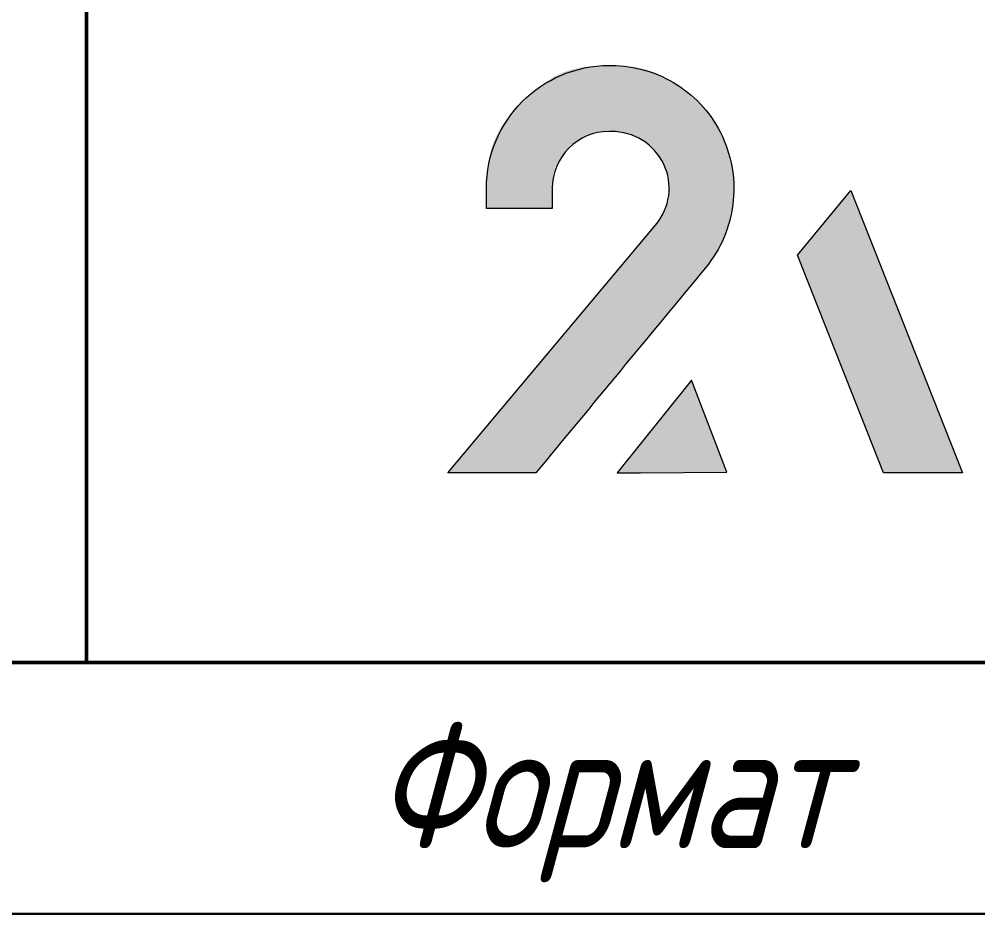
# Model space of a CAD drawing. Header units: millimetres. Extents: x 5341 to 134645, y 2795 to 129189.
# Drawn here: x 129010 to 130919, y 49016 to 50797 of the extents above; entities that cross this region are included whole.
import ezdxf

# ---------------------------------------------------------------- set-up
doc = ezdxf.new("R2010")
doc.units = ezdxf.units.MM
doc.layers.add('peregorodki', color=7, linetype='Continuous', lineweight=20)
doc.layers.add('АР_Рамка', color=7, linetype='Continuous', lineweight=30)
doc.styles.add('style2', font='CS_Gost2304.shx', dxfattribs={"oblique": 15})

# ---------------------------------------------------------------- blocks, each defined once
blk = doc.blocks.new('ЛОГО 2А')
h = blk.add_hatch(color=242)
h.dxf.hatch_style = 1
edge = h.paths.add_edge_path()
edge.add_spline(control_points=[(16951.153, 23259.784), (16950.783, 23260.721), (16950.412, 23261.658), (16950.412, 23261.658)], knot_values=[0, 0, 0, 0, 0.1, 0.1, 0.1, 0.1], degree=3, periodic=0)
edge.add_spline(control_points=[(16950.412, 23261.658), (16950.412, 23261.658), (16949.702, 23260.801), (16949.702, 23260.801)], knot_values=[0.600004, 0.600004, 0.600004, 0.600004, 1, 1, 1, 1], degree=3, periodic=0)
edge.add_spline(control_points=[(16949.702, 23260.801), (16949.702, 23260.801), (16950.846, 23257.91), (16950.846, 23257.91)], knot_values=[0.400002, 0.400002, 0.400002, 0.400002, 0.6, 0.6, 0.6, 0.6], degree=3, periodic=0)
edge.add_spline(control_points=[(16950.846, 23257.91), (16950.846, 23257.91), (16951.895, 23257.91), (16951.895, 23257.91)], knot_values=[0.200002, 0.200002, 0.200002, 0.200002, 0.4, 0.4, 0.4, 0.4], degree=3, periodic=0)
edge.add_spline(control_points=[(16951.895, 23257.91), (16951.895, 23257.91), (16951.524, 23258.847), (16951.153, 23259.784)], knot_values=[0.1, 0.1, 0.1, 0.1, 0.2, 0.2, 0.2, 0.2], degree=3, periodic=0)
edge = h.paths.add_edge_path(flags=17)
edge.add_spline(control_points=[(16948.766, 23257.923), (16948.766, 23257.923), (16948.297, 23259.14), (16948.297, 23259.14)], knot_values=[0.600004, 0.600004, 0.600004, 0.600004, 1, 1, 1, 1], degree=3, periodic=0)
edge.add_spline(control_points=[(16948.297, 23259.14), (16948.297, 23259.14), (16948.05, 23258.833), (16947.804, 23258.525)], knot_values=[0, 0, 0, 0, 0.1, 0.1, 0.1, 0.1], degree=3, periodic=0)
edge.add_spline(control_points=[(16947.804, 23258.525), (16947.557, 23258.217), (16947.31, 23257.91), (16947.31, 23257.91)], knot_values=[0.1, 0.1, 0.1, 0.1, 0.2, 0.2, 0.2, 0.2], degree=3, periodic=0)
edge.add_spline(control_points=[(16947.31, 23257.91), (16947.31, 23257.91), (16947.31, 23257.91), (16947.622, 23257.91), (16947.622, 23257.91)], knot_values=[0.2, 0.2, 0.2, 0.2, 0.3, 0.4, 0.4, 0.4, 0.4], degree=3, periodic=0)
edge.add_spline(control_points=[(16947.622, 23257.91), (16947.622, 23257.91), (16948.766, 23257.923), (16948.766, 23257.923)], knot_values=[0.400002, 0.400002, 0.400002, 0.400002, 0.6, 0.6, 0.6, 0.6], degree=3, periodic=0)
edge = h.paths.add_edge_path()
edge.add_spline(control_points=[(16946.229, 23257.91), (16946.986, 23258.819), (16947.717, 23259.713), (16948.484, 23260.634), (16948.484, 23260.634)], knot_values=[0.863636, 0.863636, 0.863636, 0.863636, 0.886364, 0.909091, 0.909091, 0.909091, 0.909091], degree=3, periodic=0)
edge.add_spline(control_points=[(16948.484, 23260.634), (16948.685, 23260.878), (16948.807, 23261.17), (16948.845, 23261.472), (16948.845, 23261.472)], knot_values=[0.818182, 0.818182, 0.818182, 0.818182, 0.840909, 0.863636, 0.863636, 0.863636, 0.863636], degree=3, periodic=0)
edge.add_spline(control_points=[(16948.845, 23261.472), (16948.884, 23261.774), (16948.839, 23262.087), (16948.707, 23262.373), (16948.707, 23262.373)], knot_values=[0.772727, 0.772727, 0.772727, 0.772727, 0.795455, 0.818182, 0.818182, 0.818182, 0.818182], degree=3, periodic=0)
edge.add_spline(control_points=[(16948.707, 23262.373), (16948.574, 23262.66), (16948.364, 23262.896), (16948.107, 23263.06), (16948.107, 23263.06)], knot_values=[0.727273, 0.727273, 0.727273, 0.727273, 0.75, 0.772727, 0.772727, 0.772727, 0.772727], degree=3, periodic=0)
edge.add_spline(control_points=[(16948.107, 23263.06), (16947.85, 23263.224), (16947.548, 23263.317), (16947.233, 23263.317), (16947.233, 23263.317)], knot_values=[0.681818, 0.681818, 0.681818, 0.681818, 0.704545, 0.727273, 0.727273, 0.727273, 0.727273], degree=3, periodic=0)
edge.add_spline(control_points=[(16947.233, 23263.317), (16947.233, 23263.317), (16947.204, 23263.317), (16947.204, 23263.317), (16947.204, 23263.317)], knot_values=[0.636364, 0.636364, 0.636364, 0.636364, 0.659091, 0.681818, 0.681818, 0.681818, 0.681818], degree=3, periodic=0)
edge.add_spline(control_points=[(16947.204, 23263.317), (16946.755, 23263.317), (16946.348, 23263.134), (16946.052, 23262.838), (16946.052, 23262.838)], knot_values=[0.590909, 0.590909, 0.590909, 0.590909, 0.613636, 0.636364, 0.636364, 0.636364, 0.636364], degree=3, periodic=0)
edge.add_spline(control_points=[(16946.052, 23262.838), (16945.758, 23262.544), (16945.576, 23262.137), (16945.576, 23261.687), (16945.576, 23261.687)], knot_values=[0.545455, 0.545455, 0.545455, 0.545455, 0.568182, 0.590909, 0.590909, 0.590909, 0.590909], degree=3, periodic=0)
edge.add_spline(control_points=[(16945.576, 23261.687), (16945.576, 23261.687), (16945.576, 23261.418), (16945.576, 23261.418), (16945.576, 23261.418)], knot_values=[0.5, 0.5, 0.5, 0.5, 0.522727, 0.545455, 0.545455, 0.545455, 0.545455], degree=3, periodic=0)
edge.add_spline(control_points=[(16945.576, 23261.418), (16945.576, 23261.418), (16946.45, 23261.418), (16946.45, 23261.418), (16946.45, 23261.418)], knot_values=[0.454545, 0.454545, 0.454545, 0.454545, 0.477273, 0.5, 0.5, 0.5, 0.5], degree=3, periodic=0)
edge.add_spline(control_points=[(16946.45, 23261.418), (16946.45, 23261.418), (16946.45, 23261.687), (16946.45, 23261.687), (16946.45, 23261.687)], knot_values=[0.409091, 0.409091, 0.409091, 0.409091, 0.431818, 0.454545, 0.454545, 0.454545, 0.454545], degree=3, periodic=0)
edge.add_spline(control_points=[(16946.45, 23261.687), (16946.45, 23261.896), (16946.534, 23262.086), (16946.671, 23262.222), (16946.671, 23262.222)], knot_values=[0.363636, 0.363636, 0.363636, 0.363636, 0.386364, 0.409091, 0.409091, 0.409091, 0.409091], degree=3, periodic=0)
edge.add_spline(control_points=[(16946.671, 23262.222), (16946.807, 23262.358), (16946.995, 23262.442), (16947.204, 23262.442), (16947.204, 23262.442)], knot_values=[0.318182, 0.318182, 0.318182, 0.318182, 0.340909, 0.363636, 0.363636, 0.363636, 0.363636], degree=3, periodic=0)
edge.add_spline(control_points=[(16947.233, 23262.442), (16947.382, 23262.442), (16947.524, 23262.4), (16947.644, 23262.325), (16947.644, 23262.325)], knot_values=[0.227273, 0.227273, 0.227273, 0.227273, 0.25, 0.272727, 0.272727, 0.272727, 0.272727], degree=3, periodic=0)
edge.add_spline(control_points=[(16947.644, 23262.325), (16947.644, 23262.325), (16947.645, 23262.325), (16947.645, 23262.325), (16947.645, 23262.325)], knot_values=[0.181818, 0.181818, 0.181818, 0.181818, 0.204545, 0.227273, 0.227273, 0.227273, 0.227273], degree=3, periodic=0)
edge.add_spline(control_points=[(16947.645, 23262.325), (16947.765, 23262.249), (16947.865, 23262.141), (16947.928, 23262.008), (16947.928, 23262.008)], knot_values=[0.136364, 0.136364, 0.136364, 0.136364, 0.159091, 0.181818, 0.181818, 0.181818, 0.181818], degree=3, periodic=0)
edge.add_spline(control_points=[(16947.928, 23262.008), (16947.991, 23261.877), (16948.012, 23261.732), (16947.994, 23261.592), (16947.994, 23261.592)], knot_values=[0.090909, 0.090909, 0.090909, 0.090909, 0.113636, 0.136364, 0.136364, 0.136364, 0.136364], degree=3, periodic=0)
edge.add_spline(control_points=[(16947.994, 23261.592), (16947.975, 23261.451), (16947.917, 23261.314), (16947.821, 23261.2), (16947.821, 23261.2)], knot_values=[0.045455, 0.045455, 0.045455, 0.045455, 0.068182, 0.090909, 0.090909, 0.090909, 0.090909], degree=3, periodic=0)
edge.add_spline(control_points=[(16947.821, 23261.2), (16947.821, 23261.2), (16947.132, 23260.377), (16946.443, 23259.555)], knot_values=[0.022727, 0.022727, 0.022727, 0.022727, 0.045455, 0.045455, 0.045455, 0.045455], degree=3, periodic=0)
edge.add_spline(control_points=[(16946.443, 23259.555), (16945.754, 23258.732), (16945.064, 23257.91), (16945.064, 23257.91)], knot_values=[0, 0, 0, 0, 0.022727, 0.022727, 0.022727, 0.022727], degree=3, periodic=0)
edge.add_spline(control_points=[(16945.064, 23257.91), (16945.064, 23257.91), (16946.229, 23257.91), (16946.229, 23257.91), (16946.229, 23257.91)], knot_values=[0.909091, 0.909091, 0.909091, 0.909091, 0.954545, 1, 1, 1, 1], degree=3, periodic=0)
at = {"layer": 'peregorodki', "color": 242}
for points, knots in [([(16946.052, 23262.838), (16946.052, 23262.838), (16946.348, 23263.134), (16946.755, 23263.317), (16947.204, 23263.317)], [0.59090909, 0.59090909, 0.59090909, 0.59090909, 0.5909091, 0.63636364, 0.63636364, 0.63636364, 0.63636364]), ([(16947.204, 23263.317), (16947.204, 23263.317), (16947.204, 23263.317), (16947.233, 23263.317), (16947.233, 23263.317)], [0.63636364, 0.63636364, 0.63636364, 0.63636364, 0.63636365, 0.68181818, 0.68181818, 0.68181818, 0.68181818]), ([(16947.233, 23263.317), (16947.233, 23263.317), (16947.548, 23263.317), (16947.85, 23263.224), (16948.107, 23263.06)], [0.68181818, 0.68181818, 0.68181818, 0.68181818, 0.68181819, 0.72727273, 0.72727273, 0.72727273, 0.72727273]), ([(16948.107, 23263.06), (16948.107, 23263.06), (16948.364, 23262.896), (16948.574, 23262.66), (16948.707, 23262.373)], [0.72727273, 0.72727273, 0.72727273, 0.72727273, 0.72727274, 0.77272727, 0.77272727, 0.77272727, 0.77272727]), ([(16945.576, 23261.687), (16945.576, 23261.687), (16945.576, 23262.137), (16945.758, 23262.544), (16946.052, 23262.838)], [0.54545455, 0.54545455, 0.54545455, 0.54545455, 0.54545456, 0.59090909, 0.59090909, 0.59090909, 0.59090909]), ([(16947.204, 23262.442), (16947.204, 23262.442), (16946.995, 23262.442), (16946.807, 23262.358), (16946.671, 23262.222)], [0.31818182, 0.31818182, 0.31818182, 0.31818182, 0.31818183, 0.36363636, 0.36363636, 0.36363636, 0.36363636]), ([(16947.233, 23262.442), (16947.233, 23262.442), (16947.233, 23262.442), (16947.204, 23262.442), (16947.204, 23262.442)], [0.27272727, 0.27272727, 0.27272727, 0.27272727, 0.27272728, 0.31818182, 0.31818182, 0.31818182, 0.31818182]), ([(16947.644, 23262.325), (16947.644, 23262.325), (16947.524, 23262.4), (16947.382, 23262.442), (16947.233, 23262.442)], [0.22727273, 0.22727273, 0.22727273, 0.22727273, 0.22727274, 0.27272727, 0.27272727, 0.27272727, 0.27272727]), ([(16948.707, 23262.373), (16948.707, 23262.373), (16948.839, 23262.087), (16948.884, 23261.774), (16948.845, 23261.472)], [0.77272727, 0.77272727, 0.77272727, 0.77272727, 0.77272728, 0.81818182, 0.81818182, 0.81818182, 0.81818182]), ([(16947.645, 23262.325), (16947.645, 23262.325), (16947.645, 23262.325), (16947.644, 23262.325), (16947.644, 23262.325)], [0.18181818, 0.18181818, 0.18181818, 0.18181818, 0.18181819, 0.22727273, 0.22727273, 0.22727273, 0.22727273]), ([(16947.928, 23262.008), (16947.928, 23262.008), (16947.865, 23262.141), (16947.765, 23262.249), (16947.645, 23262.325)], [0.13636364, 0.13636364, 0.13636364, 0.13636364, 0.13636365, 0.18181818, 0.18181818, 0.18181818, 0.18181818]), ([(16946.671, 23262.222), (16946.671, 23262.222), (16946.534, 23262.086), (16946.45, 23261.896), (16946.45, 23261.687)], [0.36363636, 0.36363636, 0.36363636, 0.36363636, 0.36363637, 0.40909091, 0.40909091, 0.40909091, 0.40909091]), ([(16947.994, 23261.592), (16947.994, 23261.592), (16948.012, 23261.732), (16947.991, 23261.877), (16947.928, 23262.008)], [0.09090909, 0.09090909, 0.09090909, 0.09090909, 0.0909091, 0.13636364, 0.13636364, 0.13636364, 0.13636364]), ([(16945.576, 23261.418), (16945.576, 23261.418), (16945.576, 23261.418), (16945.576, 23261.687), (16945.576, 23261.687)], [0.5, 0.5, 0.5, 0.5, 0.50000001, 0.54545455, 0.54545455, 0.54545455, 0.54545455]), ([(16946.45, 23261.687), (16946.45, 23261.687), (16946.45, 23261.687), (16946.45, 23261.418), (16946.45, 23261.418)], [0.40909091, 0.40909091, 0.40909091, 0.40909091, 0.40909092, 0.45454545, 0.45454545, 0.45454545, 0.45454545]), ([(16949.702, 23260.801), (16949.702, 23260.801), (16949.702, 23260.801), (16950.412, 23261.658), (16950.412, 23261.658)], [0.6, 0.6, 0.6, 0.6, 0.6, 1, 1, 1, 1]), ([(16947.821, 23261.2), (16947.821, 23261.2), (16947.917, 23261.314), (16947.975, 23261.451), (16947.994, 23261.592)], [0.04545455, 0.04545455, 0.04545455, 0.04545455, 0.04545456, 0.09090909, 0.09090909, 0.09090909, 0.09090909]), ([(16948.845, 23261.472), (16948.845, 23261.472), (16948.807, 23261.17), (16948.685, 23260.878), (16948.484, 23260.634)], [0.81818182, 0.81818182, 0.81818182, 0.81818182, 0.81818183, 0.86363636, 0.86363636, 0.86363636, 0.86363636]), ([(16946.45, 23261.418), (16946.45, 23261.418), (16946.45, 23261.418), (16945.576, 23261.418), (16945.576, 23261.418)], [0.45454545, 0.45454545, 0.45454545, 0.45454545, 0.45454546, 0.5, 0.5, 0.5, 0.5]), ([(16950.846, 23257.91), (16950.846, 23257.91), (16950.846, 23257.91), (16949.702, 23260.801), (16949.702, 23260.801)], [0.4, 0.4, 0.4, 0.4, 0.4, 0.6, 0.6, 0.6, 0.6]), ([(16948.484, 23260.634), (16948.484, 23260.634), (16947.717, 23259.713), (16946.986, 23258.819), (16946.229, 23257.91)], [0.86363636, 0.86363636, 0.86363636, 0.86363636, 0.86363637, 0.90909091, 0.90909091, 0.90909091, 0.90909091]), ([(16948.766, 23257.923), (16948.766, 23257.923), (16948.766, 23257.923), (16948.297, 23259.14), (16948.297, 23259.14)], [0.6, 0.6, 0.6, 0.6, 0.6, 1, 1, 1, 1]), ([(16946.229, 23257.91), (16946.229, 23257.91), (16946.229, 23257.91), (16945.064, 23257.91), (16945.064, 23257.91)], [0.90909091, 0.90909091, 0.90909091, 0.90909091, 0.90909092, 1, 1, 1, 1]), ([(16947.31, 23257.91), (16947.31, 23257.91), (16947.31, 23257.91), (16947.622, 23257.91), (16947.622, 23257.91)], [0.2, 0.2, 0.2, 0.2, 0.2, 0.4, 0.4, 0.4, 0.4]), ([(16947.622, 23257.91), (16947.622, 23257.91), (16947.622, 23257.91), (16948.766, 23257.923), (16948.766, 23257.923)], [0.4, 0.4, 0.4, 0.4, 0.4, 0.6, 0.6, 0.6, 0.6]), ([(16951.895, 23257.91), (16951.895, 23257.91), (16951.895, 23257.91), (16950.846, 23257.91), (16950.846, 23257.91)], [0.2, 0.2, 0.2, 0.2, 0.2, 0.4, 0.4, 0.4, 0.4])]:
    blk.add_open_spline(points, degree=3, knots=knots, dxfattribs=at)
for points in [[(16950.412, 23261.658), (16950.412, 23261.658), (16951.895, 23257.91), (16951.895, 23257.91)], [(16945.064, 23257.91), (16945.064, 23257.91), (16947.821, 23261.2), (16947.821, 23261.2)], [(16948.297, 23259.14), (16948.297, 23259.14), (16947.31, 23257.91), (16947.31, 23257.91)]]:
    blk.add_open_spline(points, degree=3, dxfattribs=at)

msp = doc.modelspace()

# ---------------------------------------------------------------- linework, layer by layer
at = {"layer": 'АР_Рамка'}
msp.add_line((75244.5, 49016.3), (134644.5, 49016.3), dxfattribs=at)
at = {"layer": 'АР_Рамка', "lineweight": 50}
msp.add_lwpolyline([(134144.5, 49516.3), (77244.5, 49516.3), (77244.5, 90516.3), (134144.5, 90516.3), (134144.5, 49516.3)], close=True, dxfattribs=at)
msp.add_lwpolyline([(129144.5, 49516.3), (129144.5, 52516.3)], dxfattribs=at)

# ---------------------------------------------------------------- block references
at = {"layer": 'АР_Рамка', "xscale": 150, "yscale": 150, "zscale": 150}
msp.add_blockref('ЛОГО 2А', (-2411895.8, -3438792.9), dxfattribs=at)

# ---------------------------------------------------------------- texts
at = {"layer": 'АР_Рамка', "insert": (129716.5, 49397), "char_height": 250, "width": 4475.625, "attachment_point": 1, "style": 'style2'}
msp.add_mtext('Формат    А2', dxfattribs=at)

doc.saveas('drawing.dxf')
